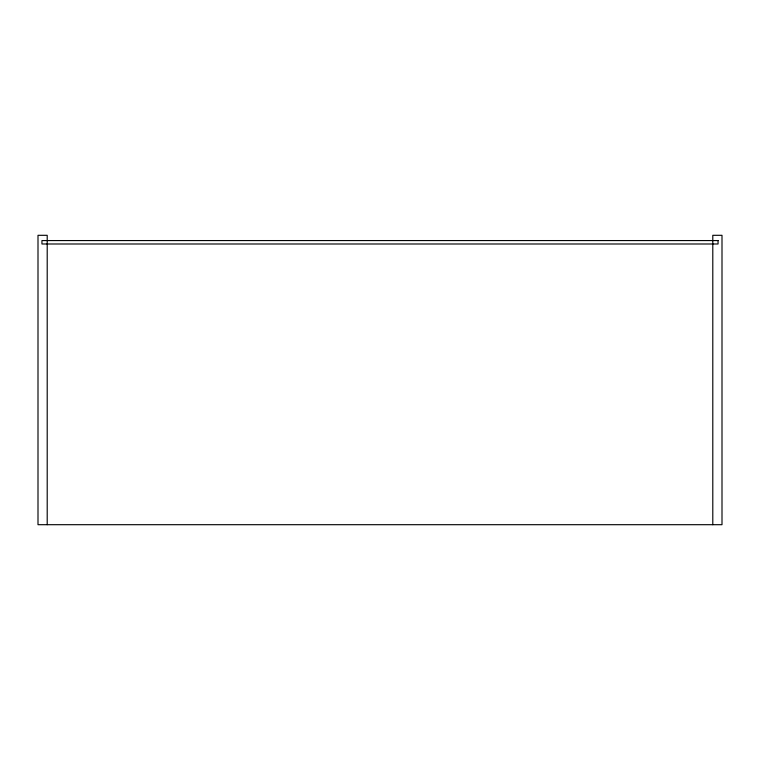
<?xml version="1.0" encoding="UTF-8"?>
<svg xmlns="http://www.w3.org/2000/svg" width="760" height="760" viewBox="0 0 760 760"><rect width="100%" height="100%" fill="white"/><g stroke="black" fill="none" stroke-linecap="round" stroke-linejoin="round"><path stroke-width="1.14" d="M712.794 524.694L712.794 235.305L722 235.305L722 524.694L38 524.694L38 235.305L47.205 235.305L47.205 524.694M718.058 240.568L41.942 240.568L41.942 243.988L718.058 243.988L718.058 240.568"/></g></svg>
